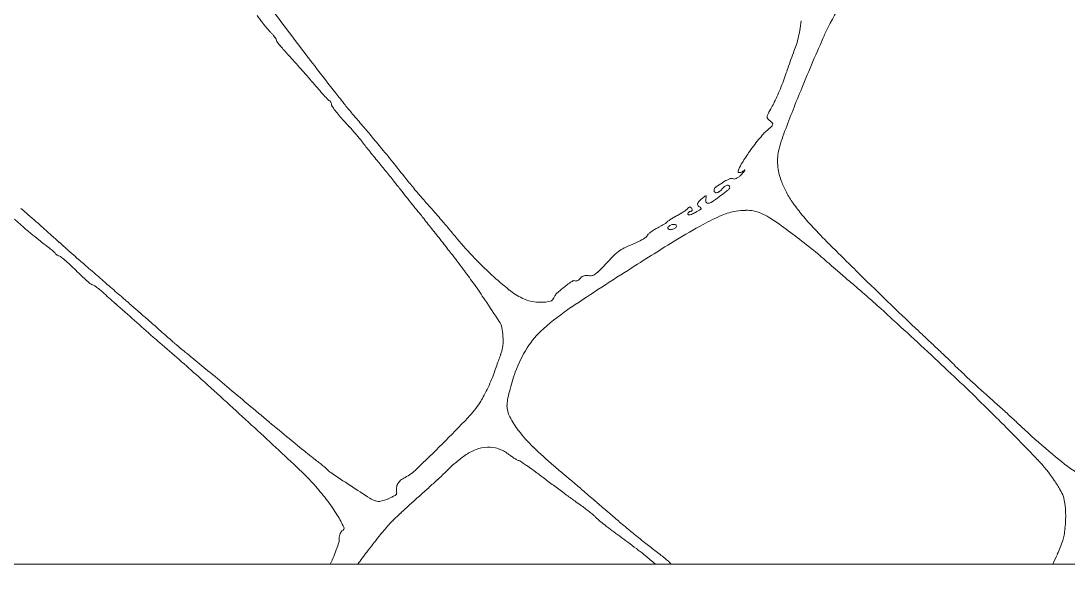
# Model space of a CAD drawing. Header units: millimetres. Extents: x 56222 to 3066687, y -650199 to -121287.
# Drawn here: x 141459.15 to 141472.14, y -184165.5 to -184158.51 of the extents above; entities that cross this region are included whole.
import ezdxf

# ---------------------------------------------------------------- set-up
doc = ezdxf.new("R2010")
doc.units = ezdxf.units.MM
doc.header["$MEASUREMENT"] = 0
doc.layers.add('FURNITURE', color=32, linetype='Continuous', lineweight=9)
doc.layers.add('XX~SLAB ( BEAM )~ ( DIM )', color=7, linetype='Continuous', lineweight=9)

msp = doc.modelspace()

# ---------------------------------------------------------------- linework, layer by layer
at = {"layer": 'FURNITURE', "linetype": 'Continuous', "lineweight": 0}
msp.add_line((141451.073, -184165.242), (141484.073, -184165.242), dxfattribs=at)
at = {"layer": 'FURNITURE', "lineweight": 0}
for centre, radius, start, end in [((141494.986, -184134.136), 40.714, 216.5291, 217.7656), ((141471.816, -184159.905), 2.96, 147.0243, 155.673), ((141460.529, -184159.691), 1.994, 35.3092, 38.8869), ((141466.692, -184158.236), 2.157, 349.6226, 352.7414), ((141462.711, -184158.146), 0.68, 215.3092, 218.4243), ((141463.289, -184157.688), 1.417, 218.4243, 220.2224), ((141463.296, -184157.682), 1.426, 220.2225, 222.0185), ((141462.774, -184158.152), 0.724, 222.0185, 225), ((141466.795, -184158.254), 2.053, 346.4709, 349.6227), ((141461.952, -184158.974), 0.439, 40.6649, 45), ((141462.032, -184158.906), 0.334, 35.3479, 40.6649), ((141462.072, -184158.877), 0.284, 30.1791, 35.3479), ((141462.295, -184158.747), 0.0261, 0.427, 30.1793), ((141462.347, -184158.747), 0.0253, 180.4268, 217.2867), ((141464.005, -184157.484), 2.11, 217.2869, 218.8506), ((141468.005, -184158.545), 0.809, 340.152, 346.471), ((141485.232, -184165.97), 17.682, 155.6731, 157.9788), ((141463.571, -184157.834), 1.552, 218.8506, 221.4075), ((141464.336, -184157.159), 2.572, 221.4075, 223.1586), ((141511.956, -184174.411), 45.919, 160.152, 160.2643), ((141458.838, -184162.315), 4.965, 42.0418, 43.1586), ((141451.849, -184168.616), 14.375, 41.5364, 42.0417), ((141588.976, -184202.036), 127.743, 160.31837, 160.37223), ((141583.137, -184199.947), 121.542, 160.26415, 160.31846), ((141451.14, -184169.245), 15.323, 41.036, 41.5363), ((141654.01, -184010.938), 241.877, 217.76561, 217.86462), ((141542.964, -184185.627), 78.892, 160.37217, 160.44941), ((141455.092, -184165.805), 10.084, 40.3514, 41.0359), ((141468.032, -184154.811), 6.896, 220.3514, 221.2452), ((141466.18, -184158.36), 2.589, 338.1687, 340.4494), ((141465.952, -184156.635), 4.13, 221.2452, 222.5575), ((141473.172, -184151.537), 12.813, 217.8647, 218.7049), ((141465.462, -184158.072), 3.363, 336.294, 338.1687), ((141501.152, -184172.409), 34.856, 157.9789, 158.9309), ((141468.005, -184154.75), 6.917, 222.5575, 223.2203), ((141462.999, -184159.454), 0.0474, 223.2204, 246.0375), ((141462.968, -184159.523), 0.0281, 42.4392, 66.0374), ((141462.949, -184159.541), 0.0548, 28.1212, 42.4393), ((141462.942, -184159.545), 0.0626, 14.6737, 28.1212), ((141462.948, -184159.543), 0.0557, 359.9999, 14.6737), ((141463.041, -184159.543), 0.0365, 180, 215.0648), ((141467.755, -184155.877), 5.872, 218.7049, 220.1459), ((141467.741, -184159.153), 0.84, 329.4396, 334.3967), ((141465.744, -184158.196), 3.054, 334.3967, 336.2941), ((141464.401, -184158.588), 1.699, 215.0648, 217.2788), ((141464.22, -184158.726), 1.472, 217.2789, 220.3786), ((141464.874, -184158.17), 2.33, 220.3786, 222.5757), ((141477.033, -184148.052), 18.009, 220.1459, 220.7709), ((141468.508, -184159.705), 0.0992, 151.6923, 173.5192), ((141470.415, -184160.732), 2.265, 149.4395, 151.6923), ((141459.235, -184163.351), 5.328, 41.5115, 42.5756), ((141455.088, -184166.975), 10.968, 39.8429, 40.7708), ((141468.445, -184159.698), 0.0354, 173.5191, 218.2853), ((141468.532, -184159.628), 0.147, 218.2853, 233.8251), ((141468.344, -184159.887), 0.173, 41.1321, 53.825), ((141468.425, -184159.777), 0.0556, 312.8232, 342.7197), ((141468.457, -184159.787), 0.0217, 342.7197, 41.1321), ((141457.423, -184164.954), 7.748, 40.7077, 41.5114), ((141457.839, -184164.597), 7.2, 39.895, 40.7077), ((141469.942, -184161.325), 2.12, 138.0839, 140.5998), ((141468.695, -184160.206), 0.445, 130.0787, 138.084), ((141467.44, -184158.714), 1.505, 310.0787, 312.8233), ((141470.266, -184160.511), 1.757, 158.9309, 167.2931), ((141461.57, -184161.478), 2.337, 38.0148, 39.895), ((141469.103, -184155.589), 7.226, 218.0148, 218.5972), ((141445.357, -184175.095), 23.642, 39.3204, 39.8429), ((141469.946, -184161.344), 2.135, 143.0994, 145.8201), ((141470.151, -184161.497), 2.391, 140.5998, 143.0994), ((141476.501, -184149.684), 16.691, 218.5972, 218.9086), ((141476.828, -184149.42), 17.111, 218.9087, 219.2188), ((141440.045, -184179.446), 30.509, 38.8561, 39.3205), ((141471.36, -184162.303), 3.844, 145.8201, 148.3284), ((141469.09, -184160.245), 0.552, 167.293, 185.3933), ((141470.875, -184154.278), 9.427, 219.2188, 219.7033), ((141457.41, -184165.458), 8.074, 39.1502, 39.7034), ((141427.511, -184189.543), 46.603, 38.5181, 38.8562), ((141468.442, -184160.503), 0.415, 148.3285, 161.2076), ((141469.314, -184160.224), 0.777, 185.3933, 199.4007), ((141453.936, -184168.287), 12.554, 38.7528, 39.1502), ((141454.499, -184167.835), 11.832, 38.3514, 38.7527), ((141467.97, -184160.526), 0.0642, 69.0064, 113.7419), ((141467.972, -184160.339), 0.134, 287.7673, 300.1822), ((141467.944, -184160.291), 0.189, 300.1822, 310.9258), ((141468.063, -184160.374), 0.0149, 161.2077, 267.2553), ((141468.065, -184160.331), 0.0582, 267.2553, 307.7544), ((141467.9, -184160.241), 0.256, 310.9258, 319.5026), ((141464.384, -184157.238), 4.88, 319.5026, 320.1182), ((141468.905, -184161.416), 1.314, 126.1597, 127.7545), ((141468.112, -184160.353), 0.0218, 320.1183, 348.4286), ((141468.131, -184160.357), 0.00201, 348.4284, 126.1596), ((141460.471, -184163.11), 4.217, 37.4848, 38.3514), ((141467.488, -184157.728), 4.626, 217.4848, 218.3516), ((141466.685, -184158.363), 3.464, 218.5181, 219.8334), ((141469.521, -184155.997), 7.158, 219.8333, 220.5977), ((141467.8, -184160.608), 0.0491, 126.8278, 180), ((141468.309, -184161.287), 0.897, 120.4078, 126.8278), ((141467.679, -184160.451), 0.221, 307.9811, 320.3098), ((141468.004, -184160.721), 0.202, 127.5774, 140.3098), ((141468.294, -184161.261), 0.868, 113.7419, 120.4079), ((141467.936, -184160.632), 0.0893, 104.1433, 127.5773), ((141467.92, -184160.572), 0.0278, 56.0736, 104.1432), ((141467.901, -184160.566), 0.0444, 308.3588, 358.1948), ((141467.924, -184160.567), 0.0216, 358.1948, 56.0735), ((141468.004, -184160.439), 0.0289, 249.0064, 287.7674), ((141469.538, -184160.146), 1.014, 199.4008, 207.6027), ((141482.911, -184145.526), 24.292, 218.3516, 218.6053), ((141485.197, -184143.701), 27.218, 218.6054, 218.8602), ((141469.538, -184155.983), 7.179, 220.5975, 221.3614), ((141467.899, -184161.06), 0.459, 132.1447, 137.7128), ((141468.876, -184162.139), 1.914, 130.5343, 132.1447), ((141467.65, -184160.706), 0.0285, 97.7681, 130.5342), ((141467.647, -184160.683), 0.00575, 356.0016, 97.768), ((141467.741, -184160.731), 0.0937, 168.224, 181.1852), ((141467.444, -184160.669), 0.209, 348.2241, 356.0016), ((141466.094, -184158.314), 2.932, 303.5521, 306.1314), ((141467.786, -184160.608), 0.0348, 180.0001, 223.3106), ((141467.779, -184160.615), 0.0247, 223.3106, 279.1889), ((141467.771, -184160.569), 0.0707, 279.189, 307.9811), ((141465.799, -184157.911), 3.431, 306.1314, 308.3588), ((141469.879, -184159.967), 1.399, 207.6027, 214.0436), ((141454.995, -184165.716), 6.414, 48.8188, 49.5964), ((141483.302, -184145.227), 24.785, 218.8602, 219.1336), ((141466.832, -184158.365), 3.575, 221.3614, 222.6482), ((141461.666, -184163.124), 3.449, 41.1436, 42.6481), ((141466.923, -184160.204), 0.807, 304.7045, 307.6454), ((141467.376, -184160.79), 0.0654, 307.6454, 326.1562), ((141467.457, -184160.845), 0.0322, 121.8728, 146.1563), ((141467.449, -184160.832), 0.0168, 82.3988, 121.8727), ((141467.448, -184160.836), 0.0214, 48.449, 82.399), ((141467.426, -184160.861), 0.0552, 31.7174, 48.4489), ((141467.429, -184160.86), 0.0519, 15.1006, 31.7175), ((141467.459, -184160.851), 0.02, 341.2823, 15.1007), ((141466.92, -184159.809), 1.23, 299.2585, 302.8694), ((141467.568, -184160.781), 0.0227, 161.9085, 208.424), ((141467.606, -184160.793), 0.0626, 137.7127, 161.9085), ((141467.584, -184160.772), 0.0412, 208.424, 238.2826), ((141467.492, -184160.921), 0.134, 50.6725, 58.2825), ((141467.543, -184160.86), 0.0544, 35.7759, 50.6724), ((141467.57, -184160.84), 0.0207, 9.9118, 35.7759), ((141467.585, -184160.837), 0.00572, 302.8694, 9.9117), ((141467.702, -184160.732), 0.0555, 181.1851, 200.3741), ((141467.682, -184160.739), 0.034, 200.3742, 225.7238), ((141467.671, -184160.751), 0.0183, 225.7237, 266.0326), ((141467.675, -184160.698), 0.0712, 266.0327, 303.5521), ((141470.285, -184159.693), 1.888, 214.0436, 219.528), ((141464.065, -184155.359), 7.509, 228.3068, 229.3269), ((141439.853, -184183.024), 29.41, 48.5677, 48.8189), ((141437.611, -184185.564), 32.799, 48.3173, 48.5677), ((141453.288, -184169.648), 13.91, 38.5691, 39.1336), ((141430.928, -184187.478), 42.507, 38.3237, 38.5692), ((141452.591, -184171.052), 15.499, 40.6503, 41.1435), ((141451.241, -184172.212), 17.279, 40.1592, 40.6503), ((141467.972, -184162.171), 1.422, 122.3661, 123.9555), ((141467.934, -184162.111), 1.352, 120.3615, 122.3661), ((141468.21, -184162.582), 1.898, 118.8069, 120.3614), ((141466.764, -184159.951), 1.105, 298.8069, 301.5095), ((141466.879, -184160.14), 0.884, 301.5096, 304.7044), ((141467.457, -184160.901), 0.031, 156.2167, 179.9999), ((141467.437, -184160.901), 0.011, 180.0001, 272.6739), ((141467.459, -184160.902), 0.0332, 133.5997, 156.2168), ((141467.46, -184160.903), 0.0346, 111.5148, 133.5995), ((141467.432, -184160.802), 0.111, 272.6738, 290.036), ((141467.461, -184160.904), 0.0358, 90, 111.5149), ((141467.461, -184160.845), 0.0237, 269.9999, 298.5518), ((141467.351, -184160.578), 0.349, 290.036, 299.2584), ((141467.465, -184160.853), 0.0138, 298.5519, 341.2824), ((141468.991, -184163.572), 2.89, 113.2633, 118.4424), ((141468.142, -184161.596), 0.739, 98.987, 113.2633), ((141468.167, -184161.754), 0.898, 91.5868, 98.987), ((141468.154, -184161.304), 0.448, 79.1352, 91.5868), ((141468.155, -184161.302), 0.446, 66.6491, 79.1352), ((141467.981, -184161.703), 0.883, 59.1616, 66.6491), ((141467.419, -184162.644), 1.979, 53.823, 59.1615), ((141471.797, -184158.445), 3.849, 219.528, 222.7478), ((141464.884, -184154.405), 8.767, 229.3268, 230.2351), ((141440.711, -184182.083), 28.137, 48.0363, 48.3173), ((141453.228, -184170.535), 14.679, 39.6041, 40.1592), ((141467.25, -184161.499), 0.469, 122.1231, 127.8032), ((141467.297, -184161.573), 0.558, 117.1327, 122.1231), ((141466.344, -184159.714), 1.532, 297.1327, 298.9251), ((141466.546, -184160.079), 1.114, 298.9252, 301.2005), ((141466.538, -184160.066), 1.13, 301.2005, 303.0724), ((141467.126, -184160.969), 0.0516, 303.0724, 320.6809), ((141467.209, -184161.037), 0.0553, 123.9554, 140.681), ((141467.203, -184161.077), 0.0249, 148.2825, 178.3486), ((141467.194, -184161.076), 0.0154, 178.3485, 221.4112), ((141467.222, -184161.088), 0.0464, 127.4378, 148.2826), ((141467.2, -184161.071), 0.0238, 221.4113, 254.1412), ((141467.251, -184161.127), 0.0953, 115.2736, 127.4378), ((141467.211, -184161.033), 0.0629, 254.141, 269.9999), ((141467.256, -184161.136), 0.106, 103.6535, 115.2736), ((141467.211, -184161.011), 0.0853, 270, 283.6535), ((141467.251, -184161.116), 0.0853, 90, 103.6535), ((141467.206, -184160.991), 0.106, 283.6535, 295.2736), ((141467.251, -184161.094), 0.0629, 74.141, 89.9999), ((141467.211, -184161), 0.0953, 295.2736, 307.4378), ((141467.262, -184161.056), 0.0238, 41.4113, 74.1412), ((141467.24, -184161.039), 0.0464, 307.4378, 328.2826), ((141470.935, -184167.162), 6.972, 118.4423, 121.6404), ((141467.268, -184161.051), 0.0154, 358.3485, 41.4112), ((141467.259, -184161.05), 0.0249, 328.2825, 358.3486), ((141462.637, -184169.183), 10.08, 52.2254, 53.823), ((141474.352, -184156.083), 7.329, 222.7478, 225.0714), ((141464.301, -184155.105), 7.855, 230.2351, 231.1468), ((141460.457, -184159.878), 1.727, 231.1468, 233.9527), ((141483.688, -184134.291), 36.137, 228.0363, 228.2549), ((141428.465, -184189.425), 45.648, 38.0808, 38.3238), ((141468.254, -184158.102), 4.824, 219.6041, 223.4955), ((141491.876, -184201.146), 46.89, 121.6403, 122.4232), ((141466.502, -184160.602), 0.714, 295.1049, 300.1596), ((141466.545, -184160.675), 0.629, 300.1597, 304.8547), ((141466.881, -184161.157), 0.0415, 304.8548, 339.0063), ((141466.968, -184161.191), 0.0519, 133.545, 159.0064), ((141467.202, -184161.437), 0.391, 127.8033, 133.5449), ((141462.657, -184169.158), 10.049, 50.5585, 52.2253), ((141458.205, -184162.972), 2.099, 52.182, 53.9527), ((141458.638, -184162.415), 1.394, 49.7756, 52.1819), ((141458.513, -184162.562), 1.587, 48.0197, 49.7757), ((141487.561, -184129.951), 41.953, 228.255, 228.4505), ((141484.673, -184133.21), 37.599, 228.4506, 228.6465), ((141439.867, -184180.491), 31.162, 37.7575, 38.0809), ((141467.022, -184161.957), 0.746, 127.8568, 135.855), ((141466.829, -184161.709), 0.432, 116.3331, 127.8568), ((141467.206, -184162.47), 1.281, 111.209, 116.3332), ((141466.376, -184160.333), 1.011, 291.2091, 295.1048), ((141517.631, -184112.697), 68.61, 225.07135, 225.52031), ((141459.547, -184161.413), 0.041, 23.5241, 48.0197), ((141459.615, -184161.383), 0.0335, 203.5241, 223.1202), ((141459.628, -184161.371), 0.0502, 223.1201, 237.5894), ((141459.628, -184161.371), 0.0513, 237.5894, 251.9), ((141459.624, -184161.384), 0.0375, 251.9, 270), ((141459.624, -184161.449), 0.0279, 50.8431, 89.9999), ((141457.833, -184163.649), 2.864, 49.3998, 50.8431), ((141458.399, -184162.987), 1.994, 46.9107, 49.3998), ((141465.191, -184155.343), 8.113, 228.6466, 229.258), ((141441.358, -184183.011), 28.404, 49.0962, 49.258), ((141453.19, -184170.172), 14.311, 36.7702, 37.7575), ((141468.378, -184157.985), 4.994, 223.4954, 227.2867), ((141471.98, -184166.77), 7.656, 135.855, 137.3028), ((141466.421, -184164.583), 4.124, 47.3165, 50.5585), ((141457.463, -184163.989), 3.365, 45.2289, 46.9108), ((141462.489, -184158.923), 3.771, 225.2289, 226.7271), ((141408.4, -184221.054), 78.738, 49.02065, 49.09628), ((141405.204, -184224.734), 83.613, 48.94595, 49.02066), ((141458.534, -184166.179), 7.639, 35.1906, 36.7701), ((141489.628, -184197.608), 42.698, 122.4232, 123.6267), ((141466.15, -184161.451), 0.233, 299.1609, 311.744), ((141465.842, -184161.106), 0.696, 311.744, 317.3027), ((141470.194, -184160.491), 1.442, 227.3165, 228.9538), ((141478.841, -184150.561), 14.609, 228.9538, 229.2529), ((141479.686, -184149.58), 15.904, 229.2529, 229.5744), ((141461.409, -184160.07), 2.196, 226.727, 228.9731), ((141462.243, -184159.111), 3.467, 228.9731, 230.1649), ((141425.121, -184201.865), 53.286, 48.8411, 48.9459), ((141480.939, -184138.012), 31.525, 228.8412, 229.0153), ((141467.94, -184158.46), 4.348, 227.2866, 231.117), ((141466.369, -184162.348), 0.72, 123.5313, 129.0638), ((141466.088, -184161.923), 0.211, 112.5616, 123.5313), ((141466.016, -184161.751), 0.0239, 58.2825, 112.5616), ((141466.038, -184161.716), 0.0173, 238.2825, 281.1487), ((141466.029, -184161.67), 0.0636, 281.1487, 297.408), ((141466.013, -184161.64), 0.0981, 297.408, 310.553), ((141465.982, -184161.603), 0.146, 310.553, 320.3098), ((141466.16, -184161.751), 0.0861, 122.2549, 140.3099), ((141466.17, -184161.768), 0.105, 106.7463, 122.255), ((141466.17, -184161.767), 0.104, 91.1423, 106.7464), ((141466.17, -184161.744), 0.0815, 72.3912, 91.1423), ((141466.214, -184161.604), 0.0653, 252.3913, 281.4542), ((141466.202, -184161.544), 0.127, 281.4542, 299.1608), ((141481.102, -184147.917), 18.088, 229.5744, 229.8664), ((141456.085, -184177.59), 20.724, 49.3973, 49.8664), ((141513.918, -184116.478), 63.311, 225.52026, 226.03088), ((141460.038, -184161.754), 0.0248, 230.1649, 270), ((141460.038, -184161.806), 0.0273, 57.2836, 90), ((141459.641, -184162.425), 0.763, 54.3489, 57.2835), ((141459.649, -184162.413), 0.748, 50.7114, 54.349), ((141459.412, -184162.703), 1.122, 48.0266, 50.7114), ((141486.963, -184132.076), 40.073, 228.0266, 228.3392), ((141489.12, -184128.596), 43.998, 229.0154, 229.1511), ((141486.848, -184131.224), 40.524, 229.1511, 229.2883), ((141456.796, -184167.404), 9.766, 33.8313, 35.1906), ((141465.732, -184161.197), 0.831, 231.1169, 244.1688), ((141465.965, -184162.041), 0.227, 137.7245, 143.5585), ((141465.912, -184161.993), 0.156, 129.9826, 137.7246), ((141471.178, -184168.273), 8.351, 129.0639, 129.9824), ((141464.44, -184167.843), 7.886, 48.4322, 49.3973), ((141568.349, -184040.604), 162.509, 228.3392, 228.44967), ((141468.444, -184152.612), 12.308, 229.2883, 229.6217), ((141456.521, -184166.632), 6.096, 48.8822, 49.6217), ((141436.147, -184181.244), 34.624, 33.3014, 33.8313), ((141465.589, -184161.493), 0.503, 244.1688, 258.1777), ((141465.605, -184161.416), 0.581, 258.1777, 270.7429), ((141465.607, -184161.565), 0.432, 270.743, 284.8426), ((141465.701, -184161.92), 0.0654, 284.8426, 341.5651), ((141465.841, -184161.966), 0.0821, 149.5136, 161.5651), ((141465.952, -184162.032), 0.211, 143.5585, 149.5136), ((141460.03, -184172.816), 14.532, 47.7906, 48.4323), ((141435.393, -184190.835), 38.224, 48.6918, 48.8823), ((141432.32, -184194.333), 42.88, 48.4982, 48.6918), ((141467.697, -184164.631), 3.094, 123.6267, 131.8234), ((141361.586, -184281.35), 161.062, 47.68064, 47.79065), ((141487.411, -184143.956), 25.132, 226.0309, 227.0489), ((141633.266, -183967.359), 260.382, 228.44959, 228.51834), ((141432.974, -184193.594), 41.894, 48.301, 48.4981), ((141464.901, -184162.355), 0.221, 12.1199, 33.3014), ((141438.486, -184196.895), 46.841, 46.5604, 47.6807), ((141472.219, -184149.544), 17.103, 228.301, 228.7795), ((141471.688, -184150.15), 16.297, 228.7794, 229.2756), ((141464.375, -184162.468), 0.758, 3.6668, 12.1199), ((141466.39, -184163.171), 1.135, 131.8234, 147.5876), ((141452.917, -184181.01), 25.492, 46.6861, 47.0489), ((141464.539, -184158.193), 5.654, 228.5183, 229.5984), ((141445.579, -184180.47), 23.599, 48.0525, 49.5984), ((141470.611, -184151.401), 14.647, 229.2756, 229.7534), ((141464.805, -184162.507), 0.327, 339.029, 355.1985), ((141464.356, -184162.469), 0.778, 355.1984, 3.6668), ((141447.334, -184186.932), 33.631, 46.3914, 46.6862), ((141462.38, -184161.125), 1.906, 229.7534, 231.901), ((141459.183, -184165.204), 3.276, 50.3838, 51.901), ((141491.471, -184172.134), 28.023, 160.228, 160.3724), ((141466.541, -184163.172), 1.532, 159.0292, 160.228), ((141466.698, -184163.367), 1.5, 147.5876, 160.3828), ((141449.369, -184184.795), 30.681, 46.0938, 46.3915), ((141359.827, -184285.234), 159.092, 50.29066, 50.38371), ((141499.269, -184174.888), 36.294, 160.5444, 160.6858), ((141491.426, -184172.118), 27.976, 160.3725, 160.5444), ((141464.769, -184168.795), 8.474, 45.3182, 46.0938), ((141474.307, -184159.152), 5.09, 225.3183, 226.5683), ((141414.064, -184215.535), 70.745, 47.37072, 48.05254), ((141380.077, -184260.851), 127.398, 50.15214, 50.29057), ((141463.603, -184162.388), 1.499, 336.9301, 340.6858), ((141467.736, -184163.737), 2.602, 160.3828, 163.1464), ((141449.145, -184185.638), 31.339, 45.0464, 46.5604), ((141481.017, -184152.064), 14.85, 226.5683, 227.1307), ((141340.014, -184308.855), 189.923, 50.04946, 50.15214), ((141462.78, -184162.038), 2.393, 334.2847, 336.93), ((141467.667, -184163.716), 2.53, 163.1463, 165.9686), ((141481.697, -184151.331), 15.85, 227.1307, 227.6874), ((141478.09, -184155.293), 10.492, 227.6874, 228.4458), ((141464.123, -184162.757), 0.87, 326.1385, 331.6115), ((141462.891, -184162.091), 2.27, 331.6114, 334.2847), ((141467.372, -184163.642), 2.226, 165.9685, 168.7537), ((141460.149, -184175.534), 16.556, 47.9427, 48.4458), ((141524.988, -184088.024), 98.142, 230.04951, 230.2505), ((141463.66, -184162.446), 1.428, 316.5752, 326.1385), ((141465.519, -184163.274), 0.336, 168.7536, 180), ((141465.495, -184163.274), 0.313, 180, 207.1757), ((141448.266, -184188.704), 34.294, 47.6509, 47.9427), ((141453.438, -184152.772), 15.502, 314.9121, 316.5753), ((141466.205, -184162.909), 1.111, 207.1757, 217.7512), ((141448.207, -184188.769), 34.383, 47.3592, 47.6509), ((141396.884, -184234.2), 96.113, 46.88396, 47.37074), ((141509.021, -184107.222), 73.173, 230.25043, 230.50093), ((141451.261, -184183.52), 28.345, 43.6695, 45.0464), ((141459.902, -184176.069), 17.118, 46.8676, 47.3592), ((141477.174, -184157.632), 8.146, 226.8677, 230.0973), ((141510.792, -184105.074), 75.957, 230.50092, 230.70351), ((141466.849, -184162.411), 1.925, 217.7511, 225.7933), ((141450.2, -184149.524), 20.088, 313.6147, 314.9121), ((141465.034, -184164.423), 0.646, 111.3659, 125.4712), ((141464.955, -184164.221), 0.429, 92.2031, 111.3659), ((141464.953, -184164.172), 0.38, 71.6582, 92.2031), ((141464.94, -184164.212), 0.422, 52.6659, 71.6582), ((141469.113, -184160.083), 5.172, 225.7933, 229.6386), ((141464.868, -184161.189), 3.445, 230.7036, 232.619), ((141458.655, -184169.322), 6.789, 52.0088, 52.6191), ((141465.952, -184165.684), 2.206, 127.7956, 129.8151), ((141465.72, -184165.386), 1.829, 125.4712, 127.7957), ((141466.008, -184162.812), 1.339, 232.6659, 234.9221), ((141465.749, -184163.181), 0.888, 234.9222, 237.9922), ((141465.785, -184163.122), 0.957, 237.9921, 240.3432), ((141465.326, -184163.929), 0.0286, 240.3433, 270), ((141465.326, -184163.986), 0.0284, 55.3658, 90), ((141456.471, -184176.806), 15.609, 54.9532, 55.3657), ((141470.346, -184165.301), 1.96, 33.9777, 43.6695), ((141474.621, -184160.685), 4.166, 230.0974, 235.4318), ((141459.993, -184166.797), 3.777, 41.8001, 46.8839), ((141460.115, -184167.452), 4.417, 51.1665, 52.0088), ((141459.228, -184168.554), 5.831, 50.6307, 51.1665), ((141462.866, -184164.12), 0.0957, 40.4346, 50.6307), ((141463.151, -184163.877), 0.278, 220.4347, 236.1818), ((141463.639, -184163.629), 0.606, 297.3444, 313.6147), ((141463.89, -184163.56), 0.758, 313.3101, 317.7261), ((141464.804, -184164.391), 0.477, 131.8542, 137.7262), ((141465.806, -184165.51), 1.979, 129.815, 131.8543), ((141461.853, -184169.133), 6.238, 53.7532, 54.9532), ((142241.853, -183250.874), 1198.398, 229.638682, 229.646933), ((141479.172, -184139.961), 29.064, 236.1818, 236.7547), ((141463.953, -184164.315), 0.144, 129.3031, 150.9036), ((141464.063, -184164.45), 0.318, 117.3444, 129.3031), ((141455.879, -184155.058), 12.439, 312.0503, 312.7266), ((141456.074, -184155.269), 12.153, 312.7266, 313.3101), ((141458.905, -184173.154), 11.223, 52.9801, 53.7532), ((141482.529, -184141.826), 28.014, 232.9801, 233.3108), ((142342.289, -183132.665), 1353.513, 229.64696, 229.654524), ((141470.008, -184165.529), 2.368, 30.5972, 33.9776), ((141460.711, -184166.156), 2.814, 37.0884, 41.8002), ((141478.588, -184140.853), 27.998, 236.7547, 237.3478), ((141463.778, -184164.36), 0.0349, 299.8578, 8.6773), ((141464.044, -184164.32), 0.233, 173.8294, 188.6773), ((141463.942, -184164.309), 0.131, 150.9036, 173.8294), ((141453.654, -184152.591), 15.762, 311.484, 312.0503), ((141482.699, -184141.598), 28.298, 233.3108, 233.639), ((142251.565, -183239.472), 1213.375, 229.654486, 229.662049), ((141632.915, -183967.981), 257.628, 229.66205, 229.68589), ((141471.65, -184164.558), 0.46, 19.2068, 30.5972), ((141461.292, -184165.717), 2.086, 31.1919, 37.0884), ((141463.644, -184164.173), 0.301, 237.3479, 252.3912), ((141463.588, -184164.348), 0.117, 252.3911, 283.4022), ((141463.462, -184163.818), 0.662, 283.4021, 292.0122), ((141463.449, -184163.787), 0.696, 292.0122, 299.8577), ((141471.43, -184172.695), 11.073, 131.484, 132.3033), ((141480.898, -184144.045), 25.26, 233.639, 233.9605), ((141468.326, -184161.323), 3.892, 233.9605, 235.2407), ((141448.708, -184185.081), 27.09, 49.5026, 49.686), ((141446.924, -184187.171), 29.838, 49.3322, 49.5027), ((141471.709, -184164.537), 0.397, 6.6821, 19.2068), ((141470.102, -184171.256), 9.116, 133.1844, 134.0184), ((141470.741, -184171.937), 10.049, 132.3032, 133.1845), ((141465.102, -184165.969), 1.763, 53.0663, 55.2408), ((141465.036, -184166.056), 1.872, 50.9876, 53.0662), ((141465.171, -184165.89), 1.658, 48.9149, 50.9876), ((141449.012, -184184.741), 26.634, 49.1624, 49.3322), ((141463.089, -184168.454), 5.107, 48.5851, 49.1624), ((141470.639, -184164.662), 1.474, 1.9592, 6.682), ((141470.983, -184164.651), 1.13, 357.46, 1.9592), ((141461.421, -184165.638), 1.935, 26.1449, 31.1919), ((141464.476, -184165.434), 1.019, 134.0183, 138.1975), ((141466.061, -184164.869), 0.303, 41.6248, 48.915), ((141466.499, -184164.48), 0.282, 221.6249, 230.6412), ((141469.284, -184161.084), 4.674, 230.6412, 231.8062), ((141471.814, -184158.562), 8.083, 228.5851, 229.7922), ((141474.842, -184154.979), 12.774, 229.7923, 230.649), ((141470.576, -184164.633), 1.537, 353.8878, 357.46), ((141463.259, -184164.92), 0.157, 158.6125, 170.331), ((141463.218, -184164.903), 0.112, 144.9933, 158.6125), ((141463.15, -184164.856), 0.0298, 108.4349, 144.9933), ((141463.131, -184164.799), 0.0302, 288.435, 26.145), ((141466.173, -184166.952), 3.296, 138.1974, 141.4303), ((141469.351, -184161), 4.781, 231.8063, 233.16), ((141470.163, -184159.915), 6.137, 233.1601, 234.2828), ((141474.663, -184155.198), 12.491, 230.649, 231.5121), ((141470.708, -184164.647), 1.405, 350.253, 353.8877), ((141461.709, -184164.566), 1.445, 340.1845, 343.5518), ((141462.934, -184164.927), 0.168, 343.5518, 359.9792), ((141463.305, -184164.927), 0.204, 170.3311, 179.9792), ((141471.845, -184171.474), 10.55, 141.4303, 142.7889), ((141461.992, -184171.279), 7.86, 53.3627, 54.2829), ((141461.254, -184172.272), 9.097, 52.5381, 53.3627), ((141471.1, -184159.679), 6.766, 231.5121, 232.8778), ((141470.457, -184164.412), 1.706, 335.4824, 341.6446), ((141471.657, -184164.81), 0.442, 341.6445, 350.253), ((141461.525, -184164.499), 1.641, 336.7032, 340.1844), ((141478.564, -184176.577), 18.987, 142.7888, 143.3454), ((141461.833, -184171.516), 8.146, 51.7112, 52.5381), ((141465.792, -184166.501), 1.756, 49.1293, 51.7111), ((141463.227, -184170.081), 6.279, 52.1342, 52.8779), ((141464.611, -184168.301), 4.025, 51.0965, 52.1342), ((141465.732, -184162.257), 6.9, 334.365, 335.4825), ((141461.311, -184164.407), 1.874, 333.5516, 336.7031), ((141468.62, -184163.233), 2.566, 229.1294, 231.1129), ((141484.47, -184143.581), 27.813, 231.1129, 231.1496), ((141463.697, -184169.434), 5.48, 50.4562, 51.0966), ((141467.135, -184165.269), 0.0795, 37.1971, 50.4563), ((141467.272, -184165.165), 0.0925, 217.1972, 227.8952), ((141469.099, -184163.144), 2.817, 227.8953, 228.1282)]:
    msp.add_arc(centre, radius, start, end, dxfattribs=at)
at = {"layer": 'XX~SLAB ( BEAM )~ ( DIM )', "lineweight": 0}
msp.add_lwpolyline([(141451.073, -184218.242), (141451.073, -184165.242), (141484.073, -184165.242)], dxfattribs=at)

doc.saveas('drawing.dxf')
